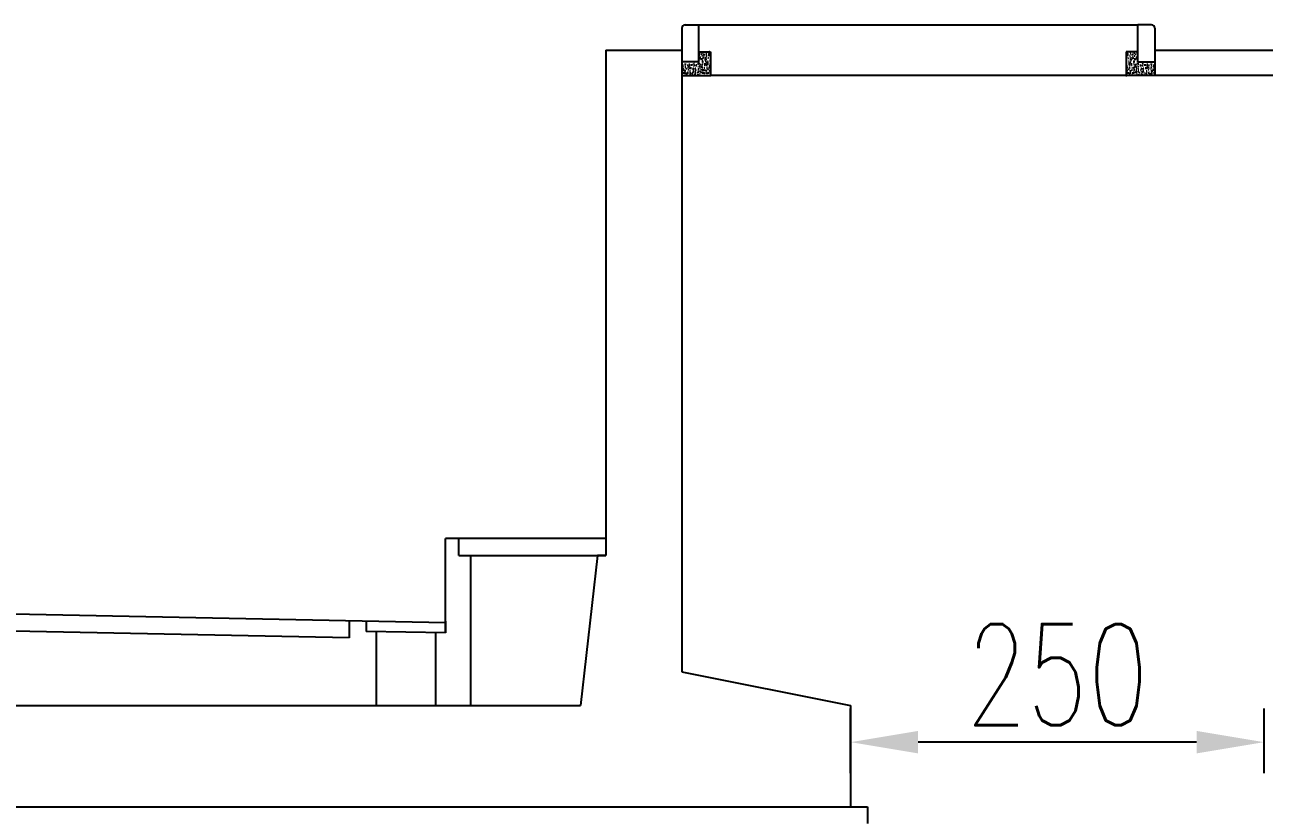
# Model space of a CAD drawing. Extents: x 216 to 1896, y 86 to 483.
# Drawn here: x 432.32 to 469.03, y 389.06 to 412.48 of the extents above; entities that cross this region are included whole.
import ezdxf

# ---------------------------------------------------------------- set-up
doc = ezdxf.new("R2010")
doc.units = 0
doc.header["$LTSCALE"] = 5
doc.header["$MEASUREMENT"] = 0
doc.header["$PDMODE"] = 32
doc.header["$PDSIZE"] = 0.3
doc.linetypes.add('RICAD_LTYPE1', pattern=[0])
doc.layers.get('DEFPOINTS').update_dxf_attribs({"linetype": 'RICAD_LTYPE1'})
for name, color, linetype in [('LG', 1, 'CONTINUOUS'), ('尺寸标注', 4, 'CONTINUOUS'), ('次轮廓', 7, 'CONTINUOUS'), ('轮廓线', 1, 'CONTINUOUS')]:
    doc.layers.add(name, color=color, linetype=linetype)
doc.styles.get("Standard").update_dxf_attribs({"font": 'simplex1.shx', "width": 0.7, "bigfont": 'hztxt.shx'})
doc.dimstyles.new('比例1：200', dxfattribs={"dimtxt": 3, "dimasz": 2, "dimexe": 1, "dimexo": 1, "dimgap": 0.5, "dimtad": 1, "dimlfac": 20, "dimzin": 13, "dimdsep": 46, "dimtxsty": 'Standard', "dimcen": -0.09, "dimclrd": 256, "dimclre": 256, "dimclrt": 7, "dimaunit": 1, "dimadec": 0, "dimazin": 0, "dimtfac": 0.0005, "dimtix": 1, "dimtmove": 2, "dimatfit": 3, "dimfxl": 0, "dimtolj": 1, "dimtzin": 13, "dimarcsym": 0})

# ---------------------------------------------------------------- blocks, each defined once
blk = doc.blocks.new('*D123')
at = {"layer": 'DEFPOINTS', "color": 0}
for p in [(456.777, 391.224), (456.777, 389.309), (469.022, 389.309)]:
    blk.add_point(p, dxfattribs=at)
at = {"layer": '尺寸标注', "lineweight": -2}
for p, q in [((456.777, 390.309), (456.777, 392.224)), ((469.022, 390.309), (469.022, 392.224)), ((467.022, 391.224), (458.777, 391.224))]:
    blk.add_line(p, q, dxfattribs=at)
at = {"layer": '尺寸标注'}
for points in [[(458.777, 391.557), (458.777, 390.89), (456.777, 391.224)], [(467.022, 391.557), (467.022, 390.89), (469.022, 391.224)]]:
    blk.add_solid(points, dxfattribs=at)
at = {"layer": '尺寸标注', "color": 7, "insert": (462.9, 393.224), "char_height": 3, "attachment_point": 5}
blk.add_mtext('\\A1;250', dxfattribs=at)

msp = doc.modelspace()

# ---------------------------------------------------------------- hatches: boundary and pattern name
at = {"layer": '尺寸标注', "linetype": 'Continuous', "ltscale": 2}
h = msp.add_hatch(dxfattribs=at)
h.set_pattern_fill('AR-CONC', color=256, scale=0.025, style=0)
h.set_pattern_definition([(130, (709.32733, 471.14032), (-0.179315046, -0.01568803), [0.01875, -0.20625]), (185, (709.32733, 471.14032), (0.03468783, 0.18804803), [0.015, -0.165]), (79.5486, (709.31239, 471.13901), (-0.14462735, 0.17235989), [0.01593505, -0.17528553]), (133.8158, (709.32733, 471.19032), (-0.26681026, -0.04137975), [0.028125, -0.309375]), (83.3644, (709.3051, 471.18687), (-0.23366568, 0.24352947), [0.02390257, -0.26292825]), (188.8158, (709.32733, 471.19032), (-0.2336655, 0.24352965), [0.0225, -0.2475]), (159, (709.30233, 471.17782), (-0.14922676, -0.10065472), [0.01875, -0.20625]), (214, (709.30233, 471.17782), (-0.06082883, 0.18128751), [0.015, -0.165]), (108.5486, (709.2899, 471.16943), (-0.21005566, 0.08063262), [0.01593505, -0.17528553]), (142.5, (709.32733, 471.14032), (-0.003039964, 0.083223463), [0, -0.163, 0, -0.1675, 0, -0.165625]), (172.5, (709.32733, 471.14032), (-0.065767384, 0.098602928), [0, -0.0955, 0, -0.15925, 0, -0.063125]), (212.5, (709.38308, 471.14032), (-0.133455609, -0.005638718), [0, -0.0625, 0, -0.195, 0, -0.25875]), (222.5, (709.40808, 471.14032), (-0.14579654, 0.025026246), [0, -0.08125, 0, -0.1295, 0, -0.18375])])
h.paths.add_polyline_path([(452.27712, 411.32969), (452.27712, 411.67969), (452.62712, 411.67969), (452.62712, 410.97969), (451.77712, 410.97969), (451.77712, 411.32969)])
h = msp.add_hatch(dxfattribs=at)
h.set_pattern_fill('AR-CONC', color=256, scale=0.025, style=0)
h.set_pattern_definition([(50, (208.23683, 471.14032), (0.179315046, -0.01568803), [0.01875, -0.20625]), (355, (208.23683, 471.14032), (-0.03468783, 0.18804803), [0.015, -0.165]), (100.4514, (208.25177, 471.13901), (0.14462735, 0.17235989), [0.01593505, -0.17528553]), (46.1842, (208.23683, 471.19032), (0.26681026, -0.04137975), [0.028125, -0.309375]), (96.6356, (208.25906, 471.18687), (0.23366568, 0.24352947), [0.02390257, -0.26292825]), (351.1842, (208.23683, 471.19032), (0.2336655, 0.24352965), [0.0225, -0.2475]), (21, (208.26183, 471.17782), (0.14922676, -0.10065472), [0.01875, -0.20625]), (326, (208.26183, 471.17782), (0.06082883, 0.18128751), [0.015, -0.165]), (71.4514, (208.27426, 471.16943), (0.21005566, 0.08063262), [0.01593505, -0.17528553]), (37.5, (208.23683, 471.14032), (0.003039964, 0.083223463), [0, -0.163, 0, -0.1675, 0, -0.165625]), (7.5, (208.23683, 471.14032), (0.065767384, 0.098602928), [0, -0.0955, 0, -0.15925, 0, -0.063125]), (327.5, (208.18108, 471.14032), (0.133455609, -0.005638718), [0, -0.0625, 0, -0.195, 0, -0.25875]), (317.5, (208.15608, 471.14032), (0.14579654, 0.025026246), [0, -0.08125, 0, -0.1295, 0, -0.18375])])
h.paths.add_polyline_path([(465.28703, 411.32969), (465.28703, 411.67969), (464.93703, 411.67969), (464.93703, 410.97969), (465.78703, 410.97969), (465.78703, 411.32969)])

# ---------------------------------------------------------------- linework, layer by layer
at = {"layer": 'LG'}
msp.add_line((449.52712, 396.75928), (449.27712, 396.75928), dxfattribs=at)
at = {"layer": '次轮廓', "linetype": 'Continuous'}
for p, q in [((451.77712, 412.37969), (451.77712, 410.97969)), ((451.87712, 412.47969), (452.27712, 412.47969)), ((452.27712, 412.47969), (465.28703, 412.47969)), ((452.27712, 411.37969), (452.27712, 412.47969)), ((465.68703, 412.47969), (465.28703, 412.47969)), ((465.28703, 411.37969), (465.28703, 412.47969)), ((465.78703, 412.37969), (465.78703, 410.97969)), ((452.27712, 411.67969), (452.62712, 411.67969)), ((452.62712, 411.67969), (452.62712, 410.97969)), ((465.28703, 411.67969), (464.93703, 411.67969)), ((464.93703, 411.67969), (464.93703, 410.97969)), ((465.28703, 411.72969), (465.28703, 411.72969)), ((465.78703, 411.72969), (489.03703, 411.72969)), ((452.27712, 411.37969), (451.77712, 411.37969)), ((465.28703, 411.37969), (465.78703, 411.37969)), ((465.28703, 411.37969), (465.78703, 411.37969)), ((451.77712, 410.97969), (452.62712, 410.97969)), ((465.28703, 410.97969), (452.62712, 410.97969)), ((465.78703, 410.97969), (464.93703, 410.97969)), ((488.53703, 410.97969), (465.28703, 410.97969))]:
    msp.add_line(p, q, dxfattribs=at)
at = {"layer": '次轮廓'}
for p, q in [((449.52712, 397.25928), (444.77712, 397.25928)), ((444.77712, 394.50628), (444.77712, 397.25928)), ((445.17712, 396.75928), (445.17712, 397.25928)), ((445.17712, 396.75928), (449.52712, 396.75928)), ((445.52712, 392.30928), (445.52712, 396.75928)), ((444.77712, 394.7598), (386.01722, 395.92443)), ((441.92712, 394.31628), (381.03208, 395.49846)), ((441.92712, 394.81628), (441.92712, 394.31628)), ((442.42712, 394.80637), (442.42712, 394.50631)), ((444.77712, 394.80628), (444.77712, 394.45931)), ((444.77712, 394.45931), (442.42712, 394.50631)), ((442.72712, 394.50031), (442.72712, 392.30919)), ((444.47712, 394.46531), (444.47712, 392.30919)), ((456.77712, 389.30928), (457.27712, 389.30928)), ((457.27712, 389.30928), (457.27712, 388.80928))]:
    msp.add_line(p, q, dxfattribs=at)
at = {"layer": '次轮廓', "linetype": 'Continuous'}
for centre, start, end in [((451.87712, 412.37969), 90, 180), ((465.68703, 412.37969), 0, 90)]:
    msp.add_arc(centre, 0.1, start, end, dxfattribs=at)
at = {"layer": '轮廓线'}
for p, q in [((449.52712, 411.72969), (449.52712, 396.75928)), ((449.52712, 411.72969), (451.77712, 411.72969)), ((451.77712, 411.72969), (451.77712, 393.30928)), ((449.27712, 396.75928), (448.77712, 392.30928)), ((449.52712, 396.75928), (449.27712, 396.75928)), ((451.77712, 393.30928), (456.77712, 392.30928)), ((313.27712, 392.30928), (448.77712, 392.30928)), ((456.77712, 392.30928), (456.77712, 389.30928)), ((305.27712, 389.30928), (456.77712, 389.30928))]:
    msp.add_line(p, q, dxfattribs=at)

# ---------------------------------------------------------------- dimensions: what is measured, and where the dimension line sits
at = {"layer": '尺寸标注'}
dim = msp.add_linear_dim(base=(456.77712, 391.2235), p1=(469.02217, 389.30928), p2=(456.77712, 389.30928), text='250', dimstyle='比例1：200', dxfattribs=at)
dim.commit()
dim.dimension.update_dxf_attribs({"geometry": '*D123', "text_midpoint": (462.89965, 393.2235)})

doc.saveas('drawing.dxf')
